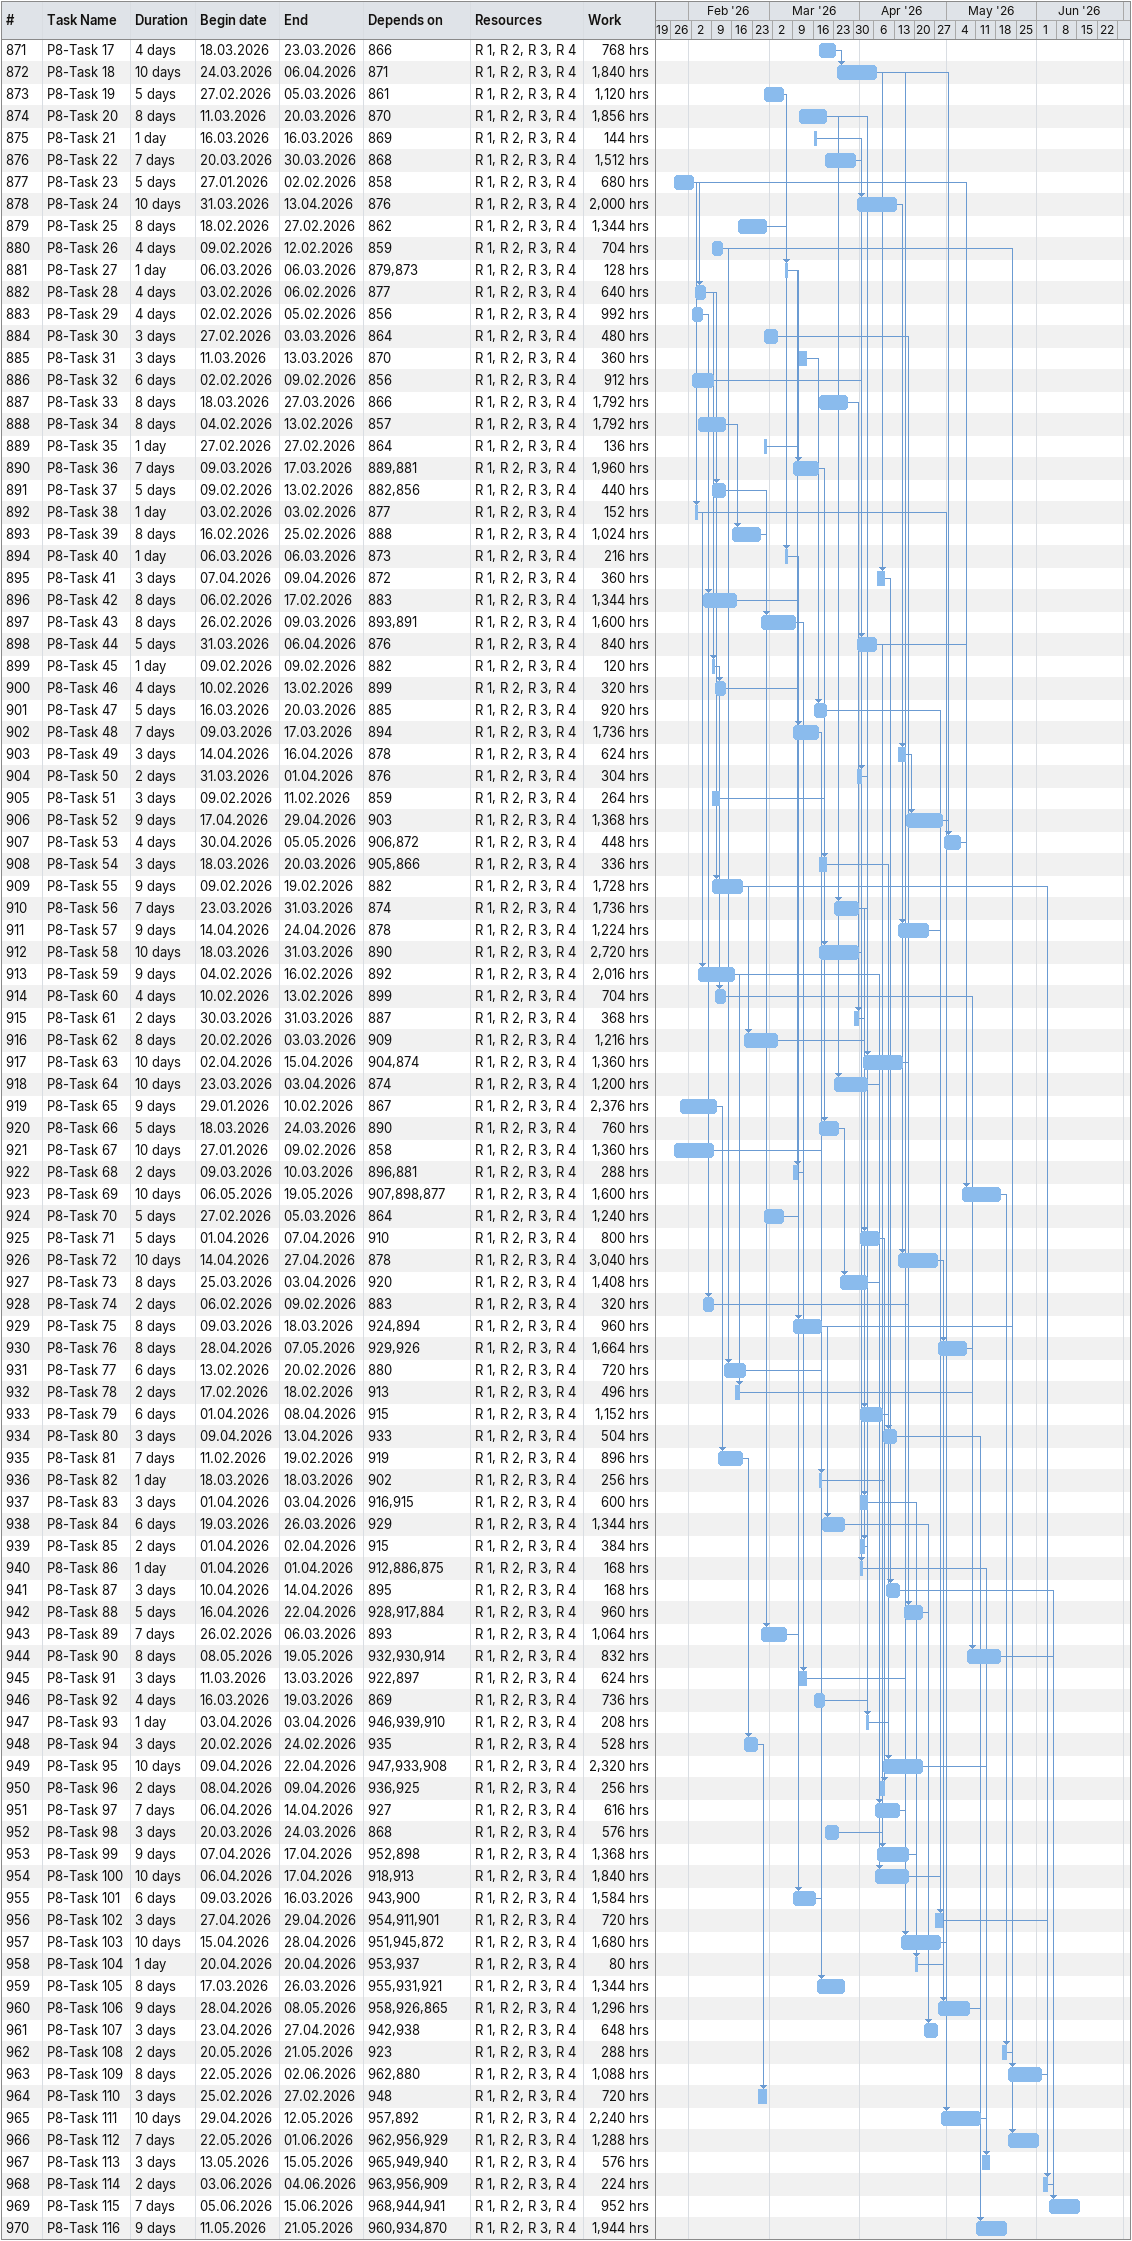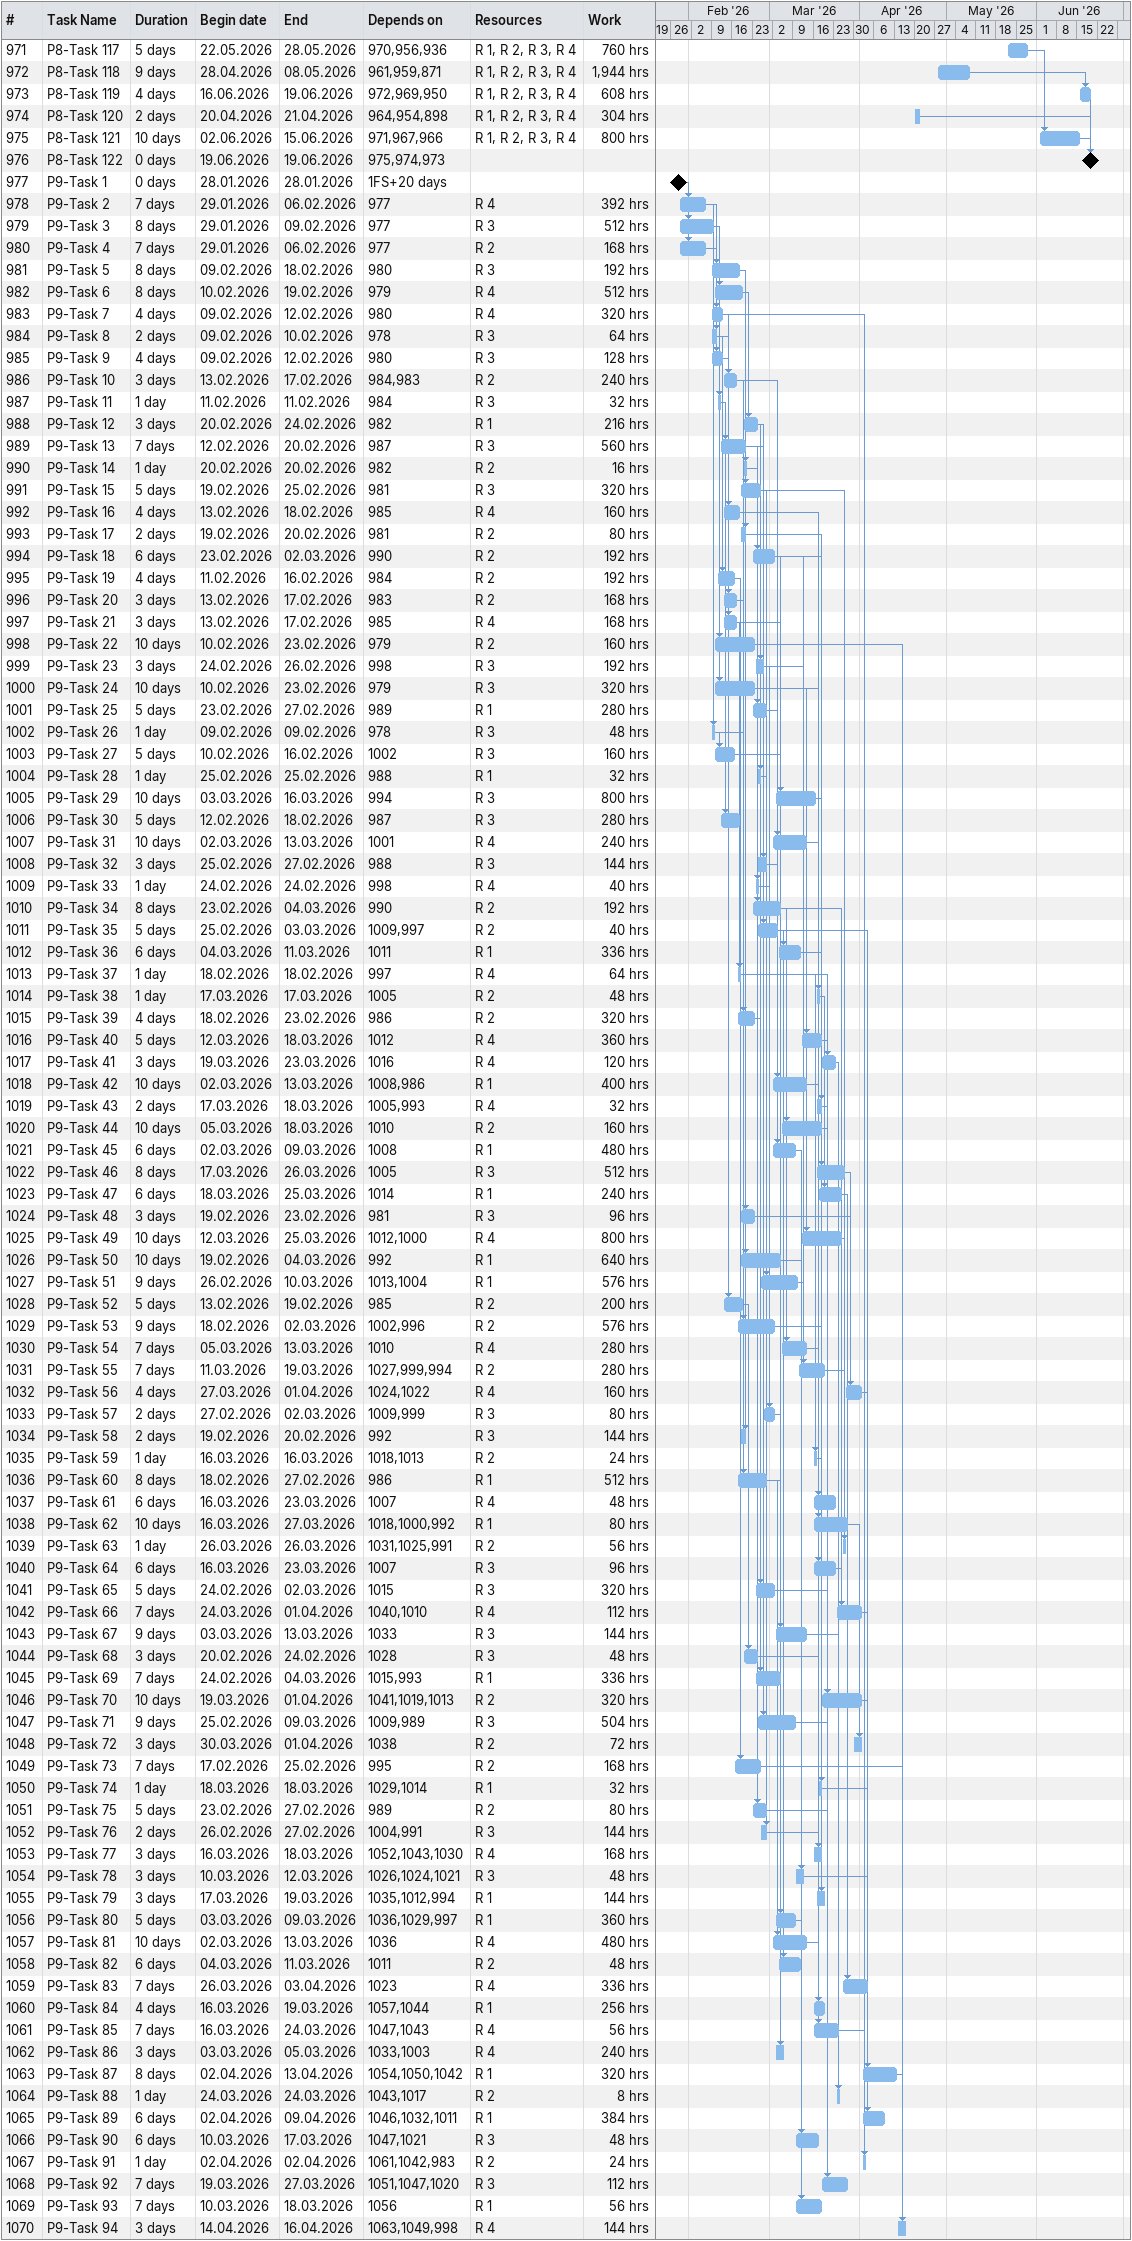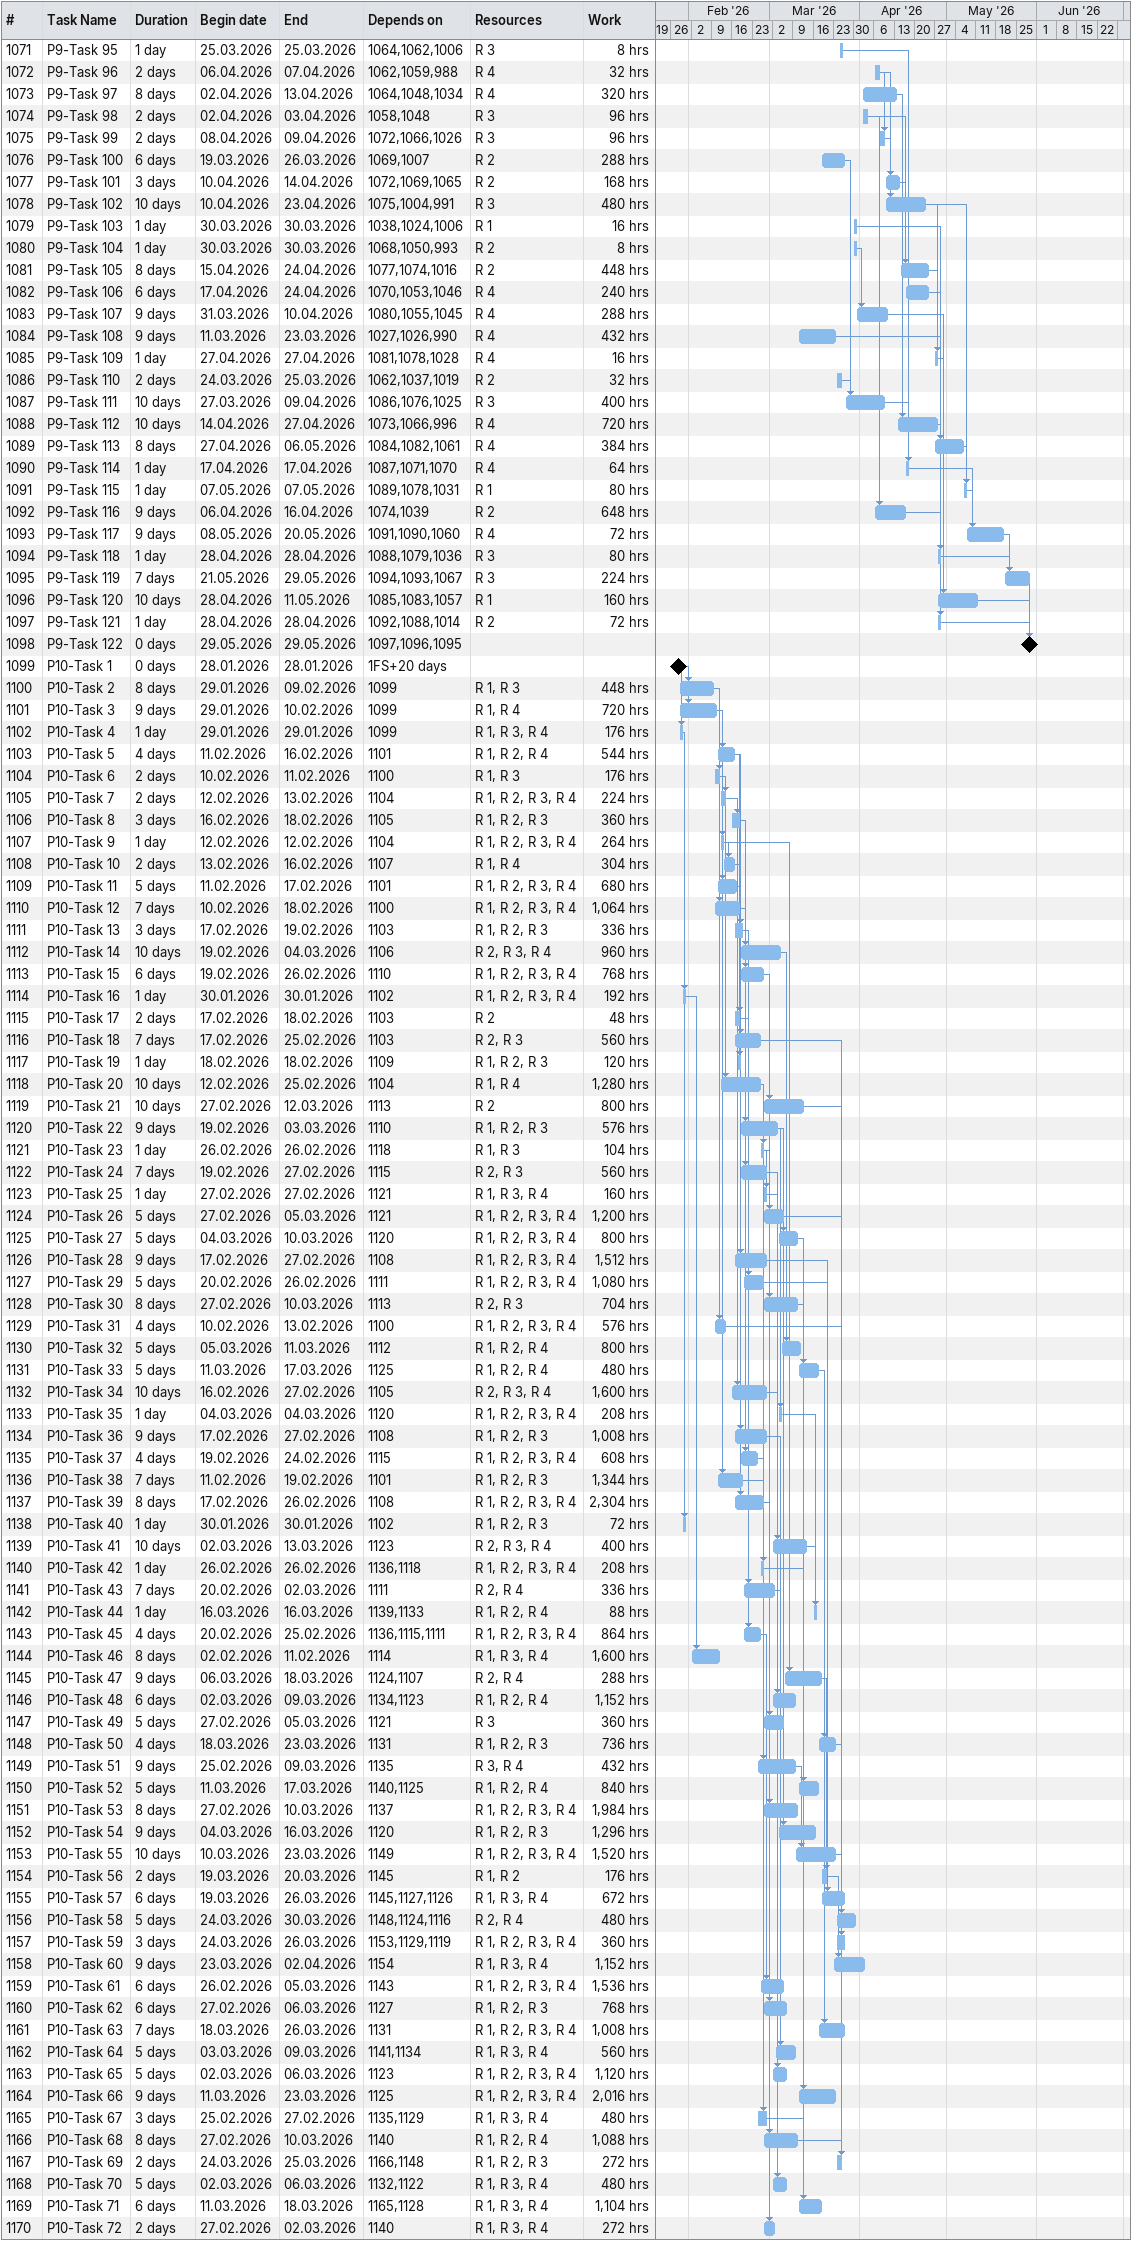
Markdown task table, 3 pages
| ID | Task | Duration | Start | Finish | Predecessors | Resources | Work (h) |
|---|---|---|---|---|---|---|---|
| 871 | P8-Task 17 | 4d | 2026-03-18 | 2026-03-23 | 866 | R 1, R 2, R 3, R 4 | 768 |
| 872 | P8-Task 18 | 10d | 2026-03-24 | 2026-04-06 | 871 | R 1, R 2, R 3, R 4 | 1840 |
| 873 | P8-Task 19 | 5d | 2026-02-27 | 2026-03-05 | 861 | R 1, R 2, R 3, R 4 | 1120 |
| 874 | P8-Task 20 | 8d | 2026-03-11 | 2026-03-20 | 870 | R 1, R 2, R 3, R 4 | 1856 |
| 875 | P8-Task 21 | 1d | 2026-03-16 | 2026-03-16 | 869 | R 1, R 2, R 3, R 4 | 144 |
| 876 | P8-Task 22 | 7d | 2026-03-20 | 2026-03-30 | 868 | R 1, R 2, R 3, R 4 | 1512 |
| 877 | P8-Task 23 | 5d | 2026-01-27 | 2026-02-02 | 858 | R 1, R 2, R 3, R 4 | 680 |
| 878 | P8-Task 24 | 10d | 2026-03-31 | 2026-04-13 | 876 | R 1, R 2, R 3, R 4 | 2000 |
| 879 | P8-Task 25 | 8d | 2026-02-18 | 2026-02-27 | 862 | R 1, R 2, R 3, R 4 | 1344 |
| 880 | P8-Task 26 | 4d | 2026-02-09 | 2026-02-12 | 859 | R 1, R 2, R 3, R 4 | 704 |
| 881 | P8-Task 27 | 1d | 2026-03-06 | 2026-03-06 | 879, 873 | R 1, R 2, R 3, R 4 | 128 |
| 882 | P8-Task 28 | 4d | 2026-02-03 | 2026-02-06 | 877 | R 1, R 2, R 3, R 4 | 640 |
| 883 | P8-Task 29 | 4d | 2026-02-02 | 2026-02-05 | 856 | R 1, R 2, R 3, R 4 | 992 |
| 884 | P8-Task 30 | 3d | 2026-02-27 | 2026-03-03 | 864 | R 1, R 2, R 3, R 4 | 480 |
| 885 | P8-Task 31 | 3d | 2026-03-11 | 2026-03-13 | 870 | R 1, R 2, R 3, R 4 | 360 |
| 886 | P8-Task 32 | 6d | 2026-02-02 | 2026-02-09 | 856 | R 1, R 2, R 3, R 4 | 912 |
| 887 | P8-Task 33 | 8d | 2026-03-18 | 2026-03-27 | 866 | R 1, R 2, R 3, R 4 | 1792 |
| 888 | P8-Task 34 | 8d | 2026-02-04 | 2026-02-13 | 857 | R 1, R 2, R 3, R 4 | 1792 |
| 889 | P8-Task 35 | 1d | 2026-02-27 | 2026-02-27 | 864 | R 1, R 2, R 3, R 4 | 136 |
| 890 | P8-Task 36 | 7d | 2026-03-09 | 2026-03-17 | 889, 881 | R 1, R 2, R 3, R 4 | 1960 |
| 891 | P8-Task 37 | 5d | 2026-02-09 | 2026-02-13 | 882, 856 | R 1, R 2, R 3, R 4 | 440 |
| 892 | P8-Task 38 | 1d | 2026-02-03 | 2026-02-03 | 877 | R 1, R 2, R 3, R 4 | 152 |
| 893 | P8-Task 39 | 8d | 2026-02-16 | 2026-02-25 | 888 | R 1, R 2, R 3, R 4 | 1024 |
| 894 | P8-Task 40 | 1d | 2026-03-06 | 2026-03-06 | 873 | R 1, R 2, R 3, R 4 | 216 |
| 895 | P8-Task 41 | 3d | 2026-04-07 | 2026-04-09 | 872 | R 1, R 2, R 3, R 4 | 360 |
| 896 | P8-Task 42 | 8d | 2026-02-06 | 2026-02-17 | 883 | R 1, R 2, R 3, R 4 | 1344 |
| 897 | P8-Task 43 | 8d | 2026-02-26 | 2026-03-09 | 893, 891 | R 1, R 2, R 3, R 4 | 1600 |
| 898 | P8-Task 44 | 5d | 2026-03-31 | 2026-04-06 | 876 | R 1, R 2, R 3, R 4 | 840 |
| 899 | P8-Task 45 | 1d | 2026-02-09 | 2026-02-09 | 882 | R 1, R 2, R 3, R 4 | 120 |
| 900 | P8-Task 46 | 4d | 2026-02-10 | 2026-02-13 | 899 | R 1, R 2, R 3, R 4 | 320 |
| 901 | P8-Task 47 | 5d | 2026-03-16 | 2026-03-20 | 885 | R 1, R 2, R 3, R 4 | 920 |
| 902 | P8-Task 48 | 7d | 2026-03-09 | 2026-03-17 | 894 | R 1, R 2, R 3, R 4 | 1736 |
| 903 | P8-Task 49 | 3d | 2026-04-14 | 2026-04-16 | 878 | R 1, R 2, R 3, R 4 | 624 |
| 904 | P8-Task 50 | 2d | 2026-03-31 | 2026-04-01 | 876 | R 1, R 2, R 3, R 4 | 304 |
| 905 | P8-Task 51 | 3d | 2026-02-09 | 2026-02-11 | 859 | R 1, R 2, R 3, R 4 | 264 |
| 906 | P8-Task 52 | 9d | 2026-04-17 | 2026-04-29 | 903 | R 1, R 2, R 3, R 4 | 1368 |
| 907 | P8-Task 53 | 4d | 2026-04-30 | 2026-05-05 | 906, 872 | R 1, R 2, R 3, R 4 | 448 |
| 908 | P8-Task 54 | 3d | 2026-03-18 | 2026-03-20 | 905, 866 | R 1, R 2, R 3, R 4 | 336 |
| 909 | P8-Task 55 | 9d | 2026-02-09 | 2026-02-19 | 882 | R 1, R 2, R 3, R 4 | 1728 |
| 910 | P8-Task 56 | 7d | 2026-03-23 | 2026-03-31 | 874 | R 1, R 2, R 3, R 4 | 1736 |
| 911 | P8-Task 57 | 9d | 2026-04-14 | 2026-04-24 | 878 | R 1, R 2, R 3, R 4 | 1224 |
| 912 | P8-Task 58 | 10d | 2026-03-18 | 2026-03-31 | 890 | R 1, R 2, R 3, R 4 | 2720 |
| 913 | P8-Task 59 | 9d | 2026-02-04 | 2026-02-16 | 892 | R 1, R 2, R 3, R 4 | 2016 |
| 914 | P8-Task 60 | 4d | 2026-02-10 | 2026-02-13 | 899 | R 1, R 2, R 3, R 4 | 704 |
| 915 | P8-Task 61 | 2d | 2026-03-30 | 2026-03-31 | 887 | R 1, R 2, R 3, R 4 | 368 |
| 916 | P8-Task 62 | 8d | 2026-02-20 | 2026-03-03 | 909 | R 1, R 2, R 3, R 4 | 1216 |
| 917 | P8-Task 63 | 10d | 2026-04-02 | 2026-04-15 | 904, 874 | R 1, R 2, R 3, R 4 | 1360 |
| 918 | P8-Task 64 | 10d | 2026-03-23 | 2026-04-03 | 874 | R 1, R 2, R 3, R 4 | 1200 |
| 919 | P8-Task 65 | 9d | 2026-01-29 | 2026-02-10 | 867 | R 1, R 2, R 3, R 4 | 2376 |
| 920 | P8-Task 66 | 5d | 2026-03-18 | 2026-03-24 | 890 | R 1, R 2, R 3, R 4 | 760 |
| 921 | P8-Task 67 | 10d | 2026-01-27 | 2026-02-09 | 858 | R 1, R 2, R 3, R 4 | 1360 |
| 922 | P8-Task 68 | 2d | 2026-03-09 | 2026-03-10 | 896, 881 | R 1, R 2, R 3, R 4 | 288 |
| 923 | P8-Task 69 | 10d | 2026-05-06 | 2026-05-19 | 907, 898, 877 | R 1, R 2, R 3, R 4 | 1600 |
| 924 | P8-Task 70 | 5d | 2026-02-27 | 2026-03-05 | 864 | R 1, R 2, R 3, R 4 | 1240 |
| 925 | P8-Task 71 | 5d | 2026-04-01 | 2026-04-07 | 910 | R 1, R 2, R 3, R 4 | 800 |
| 926 | P8-Task 72 | 10d | 2026-04-14 | 2026-04-27 | 878 | R 1, R 2, R 3, R 4 | 3040 |
| 927 | P8-Task 73 | 8d | 2026-03-25 | 2026-04-03 | 920 | R 1, R 2, R 3, R 4 | 1408 |
| 928 | P8-Task 74 | 2d | 2026-02-06 | 2026-02-09 | 883 | R 1, R 2, R 3, R 4 | 320 |
| 929 | P8-Task 75 | 8d | 2026-03-09 | 2026-03-18 | 924, 894 | R 1, R 2, R 3, R 4 | 960 |
| 930 | P8-Task 76 | 8d | 2026-04-28 | 2026-05-07 | 929, 926 | R 1, R 2, R 3, R 4 | 1664 |
| 931 | P8-Task 77 | 6d | 2026-02-13 | 2026-02-20 | 880 | R 1, R 2, R 3, R 4 | 720 |
| 932 | P8-Task 78 | 2d | 2026-02-17 | 2026-02-18 | 913 | R 1, R 2, R 3, R 4 | 496 |
| 933 | P8-Task 79 | 6d | 2026-04-01 | 2026-04-08 | 915 | R 1, R 2, R 3, R 4 | 1152 |
| 934 | P8-Task 80 | 3d | 2026-04-09 | 2026-04-13 | 933 | R 1, R 2, R 3, R 4 | 504 |
| 935 | P8-Task 81 | 7d | 2026-02-11 | 2026-02-19 | 919 | R 1, R 2, R 3, R 4 | 896 |
| 936 | P8-Task 82 | 1d | 2026-03-18 | 2026-03-18 | 902 | R 1, R 2, R 3, R 4 | 256 |
| 937 | P8-Task 83 | 3d | 2026-04-01 | 2026-04-03 | 916, 915 | R 1, R 2, R 3, R 4 | 600 |
| 938 | P8-Task 84 | 6d | 2026-03-19 | 2026-03-26 | 929 | R 1, R 2, R 3, R 4 | 1344 |
| 939 | P8-Task 85 | 2d | 2026-04-01 | 2026-04-02 | 915 | R 1, R 2, R 3, R 4 | 384 |
| 940 | P8-Task 86 | 1d | 2026-04-01 | 2026-04-01 | 912, 886, 875 | R 1, R 2, R 3, R 4 | 168 |
| 941 | P8-Task 87 | 3d | 2026-04-10 | 2026-04-14 | 895 | R 1, R 2, R 3, R 4 | 168 |
| 942 | P8-Task 88 | 5d | 2026-04-16 | 2026-04-22 | 928, 917, 884 | R 1, R 2, R 3, R 4 | 960 |
| 943 | P8-Task 89 | 7d | 2026-02-26 | 2026-03-06 | 893 | R 1, R 2, R 3, R 4 | 1064 |
| 944 | P8-Task 90 | 8d | 2026-05-08 | 2026-05-19 | 932, 930, 914 | R 1, R 2, R 3, R 4 | 832 |
| 945 | P8-Task 91 | 3d | 2026-03-11 | 2026-03-13 | 922, 897 | R 1, R 2, R 3, R 4 | 624 |
| 946 | P8-Task 92 | 4d | 2026-03-16 | 2026-03-19 | 869 | R 1, R 2, R 3, R 4 | 736 |
| 947 | P8-Task 93 | 1d | 2026-04-03 | 2026-04-03 | 946, 939, 910 | R 1, R 2, R 3, R 4 | 208 |
| 948 | P8-Task 94 | 3d | 2026-02-20 | 2026-02-24 | 935 | R 1, R 2, R 3, R 4 | 528 |
| 949 | P8-Task 95 | 10d | 2026-04-09 | 2026-04-22 | 947, 933, 908 | R 1, R 2, R 3, R 4 | 2320 |
| 950 | P8-Task 96 | 2d | 2026-04-08 | 2026-04-09 | 936, 925 | R 1, R 2, R 3, R 4 | 256 |
| 951 | P8-Task 97 | 7d | 2026-04-06 | 2026-04-14 | 927 | R 1, R 2, R 3, R 4 | 616 |
| 952 | P8-Task 98 | 3d | 2026-03-20 | 2026-03-24 | 868 | R 1, R 2, R 3, R 4 | 576 |
| 953 | P8-Task 99 | 9d | 2026-04-07 | 2026-04-17 | 952, 898 | R 1, R 2, R 3, R 4 | 1368 |
| 954 | P8-Task 100 | 10d | 2026-04-06 | 2026-04-17 | 918, 913 | R 1, R 2, R 3, R 4 | 1840 |
| 955 | P8-Task 101 | 6d | 2026-03-09 | 2026-03-16 | 943, 900 | R 1, R 2, R 3, R 4 | 1584 |
| 956 | P8-Task 102 | 3d | 2026-04-27 | 2026-04-29 | 954, 911, 901 | R 1, R 2, R 3, R 4 | 720 |
| 957 | P8-Task 103 | 10d | 2026-04-15 | 2026-04-28 | 951, 945, 872 | R 1, R 2, R 3, R 4 | 1680 |
| 958 | P8-Task 104 | 1d | 2026-04-20 | 2026-04-20 | 953, 937 | R 1, R 2, R 3, R 4 | 80 |
| 959 | P8-Task 105 | 8d | 2026-03-17 | 2026-03-26 | 955, 931, 921 | R 1, R 2, R 3, R 4 | 1344 |
| 960 | P8-Task 106 | 9d | 2026-04-28 | 2026-05-08 | 958, 926, 865 | R 1, R 2, R 3, R 4 | 1296 |
| 961 | P8-Task 107 | 3d | 2026-04-23 | 2026-04-27 | 942, 938 | R 1, R 2, R 3, R 4 | 648 |
| 962 | P8-Task 108 | 2d | 2026-05-20 | 2026-05-21 | 923 | R 1, R 2, R 3, R 4 | 288 |
| 963 | P8-Task 109 | 8d | 2026-05-22 | 2026-06-02 | 962, 880 | R 1, R 2, R 3, R 4 | 1088 |
| 964 | P8-Task 110 | 3d | 2026-02-25 | 2026-02-27 | 948 | R 1, R 2, R 3, R 4 | 720 |
| 965 | P8-Task 111 | 10d | 2026-04-29 | 2026-05-12 | 957, 892 | R 1, R 2, R 3, R 4 | 2240 |
| 966 | P8-Task 112 | 7d | 2026-05-22 | 2026-06-01 | 962, 956, 929 | R 1, R 2, R 3, R 4 | 1288 |
| 967 | P8-Task 113 | 3d | 2026-05-13 | 2026-05-15 | 965, 949, 940 | R 1, R 2, R 3, R 4 | 576 |
| 968 | P8-Task 114 | 2d | 2026-06-03 | 2026-06-04 | 963, 956, 909 | R 1, R 2, R 3, R 4 | 224 |
| 969 | P8-Task 115 | 7d | 2026-06-05 | 2026-06-15 | 968, 944, 941 | R 1, R 2, R 3, R 4 | 952 |
| 970 | P8-Task 116 | 9d | 2026-05-11 | 2026-05-21 | 960, 934, 870 | R 1, R 2, R 3, R 4 | 1944 |
| 971 | P8-Task 117 | 5d | 2026-05-22 | 2026-05-28 | 970, 956, 936 | R 1, R 2, R 3, R 4 | 760 |
| 972 | P8-Task 118 | 9d | 2026-04-28 | 2026-05-08 | 961, 959, 871 | R 1, R 2, R 3, R 4 | 1944 |
| 973 | P8-Task 119 | 4d | 2026-06-16 | 2026-06-19 | 972, 969, 950 | R 1, R 2, R 3, R 4 | 608 |
| 974 | P8-Task 120 | 2d | 2026-04-20 | 2026-04-21 | 964, 954, 898 | R 1, R 2, R 3, R 4 | 304 |
| 975 | P8-Task 121 | 10d | 2026-06-02 | 2026-06-15 | 971, 967, 966 | R 1, R 2, R 3, R 4 | 800 |
| 976 | P8-Task 122 | 0d | 2026-06-19 | 2026-06-19 | 975, 974, 973 |  |  |
| 977 | P9-Task 1 | 0d | 2026-01-28 | 2026-01-28 | 1FS+20d |  |  |
| 978 | P9-Task 2 | 7d | 2026-01-29 | 2026-02-06 | 977 | R 4 | 392 |
| 979 | P9-Task 3 | 8d | 2026-01-29 | 2026-02-09 | 977 | R 3 | 512 |
| 980 | P9-Task 4 | 7d | 2026-01-29 | 2026-02-06 | 977 | R 2 | 168 |
| 981 | P9-Task 5 | 8d | 2026-02-09 | 2026-02-18 | 980 | R 3 | 192 |
| 982 | P9-Task 6 | 8d | 2026-02-10 | 2026-02-19 | 979 | R 4 | 512 |
| 983 | P9-Task 7 | 4d | 2026-02-09 | 2026-02-12 | 980 | R 4 | 320 |
| 984 | P9-Task 8 | 2d | 2026-02-09 | 2026-02-10 | 978 | R 3 | 64 |
| 985 | P9-Task 9 | 4d | 2026-02-09 | 2026-02-12 | 980 | R 3 | 128 |
| 986 | P9-Task 10 | 3d | 2026-02-13 | 2026-02-17 | 984, 983 | R 2 | 240 |
| 987 | P9-Task 11 | 1d | 2026-02-11 | 2026-02-11 | 984 | R 3 | 32 |
| 988 | P9-Task 12 | 3d | 2026-02-20 | 2026-02-24 | 982 | R 1 | 216 |
| 989 | P9-Task 13 | 7d | 2026-02-12 | 2026-02-20 | 987 | R 3 | 560 |
| 990 | P9-Task 14 | 1d | 2026-02-20 | 2026-02-20 | 982 | R 2 | 16 |
| 991 | P9-Task 15 | 5d | 2026-02-19 | 2026-02-25 | 981 | R 3 | 320 |
| 992 | P9-Task 16 | 4d | 2026-02-13 | 2026-02-18 | 985 | R 4 | 160 |
| 993 | P9-Task 17 | 2d | 2026-02-19 | 2026-02-20 | 981 | R 2 | 80 |
| 994 | P9-Task 18 | 6d | 2026-02-23 | 2026-03-02 | 990 | R 2 | 192 |
| 995 | P9-Task 19 | 4d | 2026-02-11 | 2026-02-16 | 984 | R 2 | 192 |
| 996 | P9-Task 20 | 3d | 2026-02-13 | 2026-02-17 | 983 | R 2 | 168 |
| 997 | P9-Task 21 | 3d | 2026-02-13 | 2026-02-17 | 985 | R 4 | 168 |
| 998 | P9-Task 22 | 10d | 2026-02-10 | 2026-02-23 | 979 | R 2 | 160 |
| 999 | P9-Task 23 | 3d | 2026-02-24 | 2026-02-26 | 998 | R 3 | 192 |
| 1000 | P9-Task 24 | 10d | 2026-02-10 | 2026-02-23 | 979 | R 3 | 320 |
| 1001 | P9-Task 25 | 5d | 2026-02-23 | 2026-02-27 | 989 | R 1 | 280 |
| 1002 | P9-Task 26 | 1d | 2026-02-09 | 2026-02-09 | 978 | R 3 | 48 |
| 1003 | P9-Task 27 | 5d | 2026-02-10 | 2026-02-16 | 1002 | R 3 | 160 |
| 1004 | P9-Task 28 | 1d | 2026-02-25 | 2026-02-25 | 988 | R 1 | 32 |
| 1005 | P9-Task 29 | 10d | 2026-03-03 | 2026-03-16 | 994 | R 3 | 800 |
| 1006 | P9-Task 30 | 5d | 2026-02-12 | 2026-02-18 | 987 | R 3 | 280 |
| 1007 | P9-Task 31 | 10d | 2026-03-02 | 2026-03-13 | 1001 | R 4 | 240 |
| 1008 | P9-Task 32 | 3d | 2026-02-25 | 2026-02-27 | 988 | R 3 | 144 |
| 1009 | P9-Task 33 | 1d | 2026-02-24 | 2026-02-24 | 998 | R 4 | 40 |
| 1010 | P9-Task 34 | 8d | 2026-02-23 | 2026-03-04 | 990 | R 2 | 192 |
| 1011 | P9-Task 35 | 5d | 2026-02-25 | 2026-03-03 | 1009, 997 | R 2 | 40 |
| 1012 | P9-Task 36 | 6d | 2026-03-04 | 2026-03-11 | 1011 | R 1 | 336 |
| 1013 | P9-Task 37 | 1d | 2026-02-18 | 2026-02-18 | 997 | R 4 | 64 |
| 1014 | P9-Task 38 | 1d | 2026-03-17 | 2026-03-17 | 1005 | R 2 | 48 |
| 1015 | P9-Task 39 | 4d | 2026-02-18 | 2026-02-23 | 986 | R 2 | 320 |
| 1016 | P9-Task 40 | 5d | 2026-03-12 | 2026-03-18 | 1012 | R 4 | 360 |
| 1017 | P9-Task 41 | 3d | 2026-03-19 | 2026-03-23 | 1016 | R 4 | 120 |
| 1018 | P9-Task 42 | 10d | 2026-03-02 | 2026-03-13 | 1008, 986 | R 1 | 400 |
| 1019 | P9-Task 43 | 2d | 2026-03-17 | 2026-03-18 | 1005, 993 | R 4 | 32 |
| 1020 | P9-Task 44 | 10d | 2026-03-05 | 2026-03-18 | 1010 | R 2 | 160 |
| 1021 | P9-Task 45 | 6d | 2026-03-02 | 2026-03-09 | 1008 | R 1 | 480 |
| 1022 | P9-Task 46 | 8d | 2026-03-17 | 2026-03-26 | 1005 | R 3 | 512 |
| 1023 | P9-Task 47 | 6d | 2026-03-18 | 2026-03-25 | 1014 | R 1 | 240 |
| 1024 | P9-Task 48 | 3d | 2026-02-19 | 2026-02-23 | 981 | R 3 | 96 |
| 1025 | P9-Task 49 | 10d | 2026-03-12 | 2026-03-25 | 1012, 1000 | R 4 | 800 |
| 1026 | P9-Task 50 | 10d | 2026-02-19 | 2026-03-04 | 992 | R 1 | 640 |
| 1027 | P9-Task 51 | 9d | 2026-02-26 | 2026-03-10 | 1013, 1004 | R 1 | 576 |
| 1028 | P9-Task 52 | 5d | 2026-02-13 | 2026-02-19 | 985 | R 2 | 200 |
| 1029 | P9-Task 53 | 9d | 2026-02-18 | 2026-03-02 | 1002, 996 | R 2 | 576 |
| 1030 | P9-Task 54 | 7d | 2026-03-05 | 2026-03-13 | 1010 | R 4 | 280 |
| 1031 | P9-Task 55 | 7d | 2026-03-11 | 2026-03-19 | 1027, 999, 994 | R 2 | 280 |
| 1032 | P9-Task 56 | 4d | 2026-03-27 | 2026-04-01 | 1024, 1022 | R 4 | 160 |
| 1033 | P9-Task 57 | 2d | 2026-02-27 | 2026-03-02 | 1009, 999 | R 3 | 80 |
| 1034 | P9-Task 58 | 2d | 2026-02-19 | 2026-02-20 | 992 | R 3 | 144 |
| 1035 | P9-Task 59 | 1d | 2026-03-16 | 2026-03-16 | 1018, 1013 | R 2 | 24 |
| 1036 | P9-Task 60 | 8d | 2026-02-18 | 2026-02-27 | 986 | R 1 | 512 |
| 1037 | P9-Task 61 | 6d | 2026-03-16 | 2026-03-23 | 1007 | R 4 | 48 |
| 1038 | P9-Task 62 | 10d | 2026-03-16 | 2026-03-27 | 1018, 1000, 992 | R 1 | 80 |
| 1039 | P9-Task 63 | 1d | 2026-03-26 | 2026-03-26 | 1031, 1025, 991 | R 2 | 56 |
| 1040 | P9-Task 64 | 6d | 2026-03-16 | 2026-03-23 | 1007 | R 3 | 96 |
| 1041 | P9-Task 65 | 5d | 2026-02-24 | 2026-03-02 | 1015 | R 3 | 320 |
| 1042 | P9-Task 66 | 7d | 2026-03-24 | 2026-04-01 | 1040, 1010 | R 4 | 112 |
| 1043 | P9-Task 67 | 9d | 2026-03-03 | 2026-03-13 | 1033 | R 3 | 144 |
| 1044 | P9-Task 68 | 3d | 2026-02-20 | 2026-02-24 | 1028 | R 3 | 48 |
| 1045 | P9-Task 69 | 7d | 2026-02-24 | 2026-03-04 | 1015, 993 | R 1 | 336 |
| 1046 | P9-Task 70 | 10d | 2026-03-19 | 2026-04-01 | 1041, 1019, 1013 | R 2 | 320 |
| 1047 | P9-Task 71 | 9d | 2026-02-25 | 2026-03-09 | 1009, 989 | R 3 | 504 |
| 1048 | P9-Task 72 | 3d | 2026-03-30 | 2026-04-01 | 1038 | R 2 | 72 |
| 1049 | P9-Task 73 | 7d | 2026-02-17 | 2026-02-25 | 995 | R 2 | 168 |
| 1050 | P9-Task 74 | 1d | 2026-03-18 | 2026-03-18 | 1029, 1014 | R 1 | 32 |
| 1051 | P9-Task 75 | 5d | 2026-02-23 | 2026-02-27 | 989 | R 2 | 80 |
| 1052 | P9-Task 76 | 2d | 2026-02-26 | 2026-02-27 | 1004, 991 | R 3 | 144 |
| 1053 | P9-Task 77 | 3d | 2026-03-16 | 2026-03-18 | 1052, 1043, 1030 | R 4 | 168 |
| 1054 | P9-Task 78 | 3d | 2026-03-10 | 2026-03-12 | 1026, 1024, 1021 | R 3 | 48 |
| 1055 | P9-Task 79 | 3d | 2026-03-17 | 2026-03-19 | 1035, 1012, 994 | R 1 | 144 |
| 1056 | P9-Task 80 | 5d | 2026-03-03 | 2026-03-09 | 1036, 1029, 997 | R 1 | 360 |
| 1057 | P9-Task 81 | 10d | 2026-03-02 | 2026-03-13 | 1036 | R 4 | 480 |
| 1058 | P9-Task 82 | 6d | 2026-03-04 | 2026-03-11 | 1011 | R 2 | 48 |
| 1059 | P9-Task 83 | 7d | 2026-03-26 | 2026-04-03 | 1023 | R 4 | 336 |
| 1060 | P9-Task 84 | 4d | 2026-03-16 | 2026-03-19 | 1057, 1044 | R 1 | 256 |
| 1061 | P9-Task 85 | 7d | 2026-03-16 | 2026-03-24 | 1047, 1043 | R 4 | 56 |
| 1062 | P9-Task 86 | 3d | 2026-03-03 | 2026-03-05 | 1033, 1003 | R 4 | 240 |
| 1063 | P9-Task 87 | 8d | 2026-04-02 | 2026-04-13 | 1054, 1050, 1042 | R 1 | 320 |
| 1064 | P9-Task 88 | 1d | 2026-03-24 | 2026-03-24 | 1043, 1017 | R 2 | 8 |
| 1065 | P9-Task 89 | 6d | 2026-04-02 | 2026-04-09 | 1046, 1032, 1011 | R 1 | 384 |
| 1066 | P9-Task 90 | 6d | 2026-03-10 | 2026-03-17 | 1047, 1021 | R 3 | 48 |
| 1067 | P9-Task 91 | 1d | 2026-04-02 | 2026-04-02 | 1061, 1042, 983 | R 2 | 24 |
| 1068 | P9-Task 92 | 7d | 2026-03-19 | 2026-03-27 | 1051, 1047, 1020 | R 3 | 112 |
| 1069 | P9-Task 93 | 7d | 2026-03-10 | 2026-03-18 | 1056 | R 1 | 56 |
| 1070 | P9-Task 94 | 3d | 2026-04-14 | 2026-04-16 | 1063, 1049, 998 | R 4 | 144 |
| 1071 | P9-Task 95 | 1d | 2026-03-25 | 2026-03-25 | 1064, 1062, 1006 | R 3 | 8 |
| 1072 | P9-Task 96 | 2d | 2026-04-06 | 2026-04-07 | 1062, 1059, 988 | R 4 | 32 |
| 1073 | P9-Task 97 | 8d | 2026-04-02 | 2026-04-13 | 1064, 1048, 1034 | R 4 | 320 |
| 1074 | P9-Task 98 | 2d | 2026-04-02 | 2026-04-03 | 1058, 1048 | R 3 | 96 |
| 1075 | P9-Task 99 | 2d | 2026-04-08 | 2026-04-09 | 1072, 1066, 1026 | R 3 | 96 |
| 1076 | P9-Task 100 | 6d | 2026-03-19 | 2026-03-26 | 1069, 1007 | R 2 | 288 |
| 1077 | P9-Task 101 | 3d | 2026-04-10 | 2026-04-14 | 1072, 1069, 1065 | R 2 | 168 |
| 1078 | P9-Task 102 | 10d | 2026-04-10 | 2026-04-23 | 1075, 1004, 991 | R 3 | 480 |
| 1079 | P9-Task 103 | 1d | 2026-03-30 | 2026-03-30 | 1038, 1024, 1006 | R 1 | 16 |
| 1080 | P9-Task 104 | 1d | 2026-03-30 | 2026-03-30 | 1068, 1050, 993 | R 2 | 8 |
| 1081 | P9-Task 105 | 8d | 2026-04-15 | 2026-04-24 | 1077, 1074, 1016 | R 2 | 448 |
| 1082 | P9-Task 106 | 6d | 2026-04-17 | 2026-04-24 | 1070, 1053, 1046 | R 4 | 240 |
| 1083 | P9-Task 107 | 9d | 2026-03-31 | 2026-04-10 | 1080, 1055, 1045 | R 4 | 288 |
| 1084 | P9-Task 108 | 9d | 2026-03-11 | 2026-03-23 | 1027, 1026, 990 | R 4 | 432 |
| 1085 | P9-Task 109 | 1d | 2026-04-27 | 2026-04-27 | 1081, 1078, 1028 | R 4 | 16 |
| 1086 | P9-Task 110 | 2d | 2026-03-24 | 2026-03-25 | 1062, 1037, 1019 | R 2 | 32 |
| 1087 | P9-Task 111 | 10d | 2026-03-27 | 2026-04-09 | 1086, 1076, 1025 | R 3 | 400 |
| 1088 | P9-Task 112 | 10d | 2026-04-14 | 2026-04-27 | 1073, 1066, 996 | R 4 | 720 |
| 1089 | P9-Task 113 | 8d | 2026-04-27 | 2026-05-06 | 1084, 1082, 1061 | R 4 | 384 |
| 1090 | P9-Task 114 | 1d | 2026-04-17 | 2026-04-17 | 1087, 1071, 1070 | R 4 | 64 |
| 1091 | P9-Task 115 | 1d | 2026-05-07 | 2026-05-07 | 1089, 1078, 1031 | R 1 | 80 |
| 1092 | P9-Task 116 | 9d | 2026-04-06 | 2026-04-16 | 1074, 1039 | R 2 | 648 |
| 1093 | P9-Task 117 | 9d | 2026-05-08 | 2026-05-20 | 1091, 1090, 1060 | R 4 | 72 |
| 1094 | P9-Task 118 | 1d | 2026-04-28 | 2026-04-28 | 1088, 1079, 1036 | R 3 | 80 |
| 1095 | P9-Task 119 | 7d | 2026-05-21 | 2026-05-29 | 1094, 1093, 1067 | R 3 | 224 |
| 1096 | P9-Task 120 | 10d | 2026-04-28 | 2026-05-11 | 1085, 1083, 1057 | R 1 | 160 |
| 1097 | P9-Task 121 | 1d | 2026-04-28 | 2026-04-28 | 1092, 1088, 1014 | R 2 | 72 |
| 1098 | P9-Task 122 | 0d | 2026-05-29 | 2026-05-29 | 1097, 1096, 1095 |  |  |
| 1099 | P10-Task 1 | 0d | 2026-01-28 | 2026-01-28 | 1FS+20d |  |  |
| 1100 | P10-Task 2 | 8d | 2026-01-29 | 2026-02-09 | 1099 | R 1, R 3 | 448 |
| 1101 | P10-Task 3 | 9d | 2026-01-29 | 2026-02-10 | 1099 | R 1, R 4 | 720 |
| 1102 | P10-Task 4 | 1d | 2026-01-29 | 2026-01-29 | 1099 | R 1, R 3, R 4 | 176 |
| 1103 | P10-Task 5 | 4d | 2026-02-11 | 2026-02-16 | 1101 | R 1, R 2, R 4 | 544 |
| 1104 | P10-Task 6 | 2d | 2026-02-10 | 2026-02-11 | 1100 | R 1, R 3 | 176 |
| 1105 | P10-Task 7 | 2d | 2026-02-12 | 2026-02-13 | 1104 | R 1, R 2, R 3, R 4 | 224 |
| 1106 | P10-Task 8 | 3d | 2026-02-16 | 2026-02-18 | 1105 | R 1, R 2, R 3 | 360 |
| 1107 | P10-Task 9 | 1d | 2026-02-12 | 2026-02-12 | 1104 | R 1, R 2, R 3, R 4 | 264 |
| 1108 | P10-Task 10 | 2d | 2026-02-13 | 2026-02-16 | 1107 | R 1, R 4 | 304 |
| 1109 | P10-Task 11 | 5d | 2026-02-11 | 2026-02-17 | 1101 | R 1, R 2, R 3, R 4 | 680 |
| 1110 | P10-Task 12 | 7d | 2026-02-10 | 2026-02-18 | 1100 | R 1, R 2, R 3, R 4 | 1064 |
| 1111 | P10-Task 13 | 3d | 2026-02-17 | 2026-02-19 | 1103 | R 1, R 2, R 3 | 336 |
| 1112 | P10-Task 14 | 10d | 2026-02-19 | 2026-03-04 | 1106 | R 2, R 3, R 4 | 960 |
| 1113 | P10-Task 15 | 6d | 2026-02-19 | 2026-02-26 | 1110 | R 1, R 2, R 3, R 4 | 768 |
| 1114 | P10-Task 16 | 1d | 2026-01-30 | 2026-01-30 | 1102 | R 1, R 2, R 3, R 4 | 192 |
| 1115 | P10-Task 17 | 2d | 2026-02-17 | 2026-02-18 | 1103 | R 2 | 48 |
| 1116 | P10-Task 18 | 7d | 2026-02-17 | 2026-02-25 | 1103 | R 2, R 3 | 560 |
| 1117 | P10-Task 19 | 1d | 2026-02-18 | 2026-02-18 | 1109 | R 1, R 2, R 3 | 120 |
| 1118 | P10-Task 20 | 10d | 2026-02-12 | 2026-02-25 | 1104 | R 1, R 4 | 1280 |
| 1119 | P10-Task 21 | 10d | 2026-02-27 | 2026-03-12 | 1113 | R 2 | 800 |
| 1120 | P10-Task 22 | 9d | 2026-02-19 | 2026-03-03 | 1110 | R 1, R 2, R 3 | 576 |
| 1121 | P10-Task 23 | 1d | 2026-02-26 | 2026-02-26 | 1118 | R 1, R 3 | 104 |
| 1122 | P10-Task 24 | 7d | 2026-02-19 | 2026-02-27 | 1115 | R 2, R 3 | 560 |
| 1123 | P10-Task 25 | 1d | 2026-02-27 | 2026-02-27 | 1121 | R 1, R 3, R 4 | 160 |
| 1124 | P10-Task 26 | 5d | 2026-02-27 | 2026-03-05 | 1121 | R 1, R 2, R 3, R 4 | 1200 |
| 1125 | P10-Task 27 | 5d | 2026-03-04 | 2026-03-10 | 1120 | R 1, R 2, R 3, R 4 | 800 |
| 1126 | P10-Task 28 | 9d | 2026-02-17 | 2026-02-27 | 1108 | R 1, R 2, R 3, R 4 | 1512 |
| 1127 | P10-Task 29 | 5d | 2026-02-20 | 2026-02-26 | 1111 | R 1, R 2, R 3, R 4 | 1080 |
| 1128 | P10-Task 30 | 8d | 2026-02-27 | 2026-03-10 | 1113 | R 2, R 3 | 704 |
| 1129 | P10-Task 31 | 4d | 2026-02-10 | 2026-02-13 | 1100 | R 1, R 2, R 3, R 4 | 576 |
| 1130 | P10-Task 32 | 5d | 2026-03-05 | 2026-03-11 | 1112 | R 1, R 2, R 4 | 800 |
| 1131 | P10-Task 33 | 5d | 2026-03-11 | 2026-03-17 | 1125 | R 1, R 2, R 4 | 480 |
| 1132 | P10-Task 34 | 10d | 2026-02-16 | 2026-02-27 | 1105 | R 2, R 3, R 4 | 1600 |
| 1133 | P10-Task 35 | 1d | 2026-03-04 | 2026-03-04 | 1120 | R 1, R 2, R 3, R 4 | 208 |
| 1134 | P10-Task 36 | 9d | 2026-02-17 | 2026-02-27 | 1108 | R 1, R 2, R 3 | 1008 |
| 1135 | P10-Task 37 | 4d | 2026-02-19 | 2026-02-24 | 1115 | R 1, R 2, R 3, R 4 | 608 |
| 1136 | P10-Task 38 | 7d | 2026-02-11 | 2026-02-19 | 1101 | R 1, R 2, R 3 | 1344 |
| 1137 | P10-Task 39 | 8d | 2026-02-17 | 2026-02-26 | 1108 | R 1, R 2, R 3, R 4 | 2304 |
| 1138 | P10-Task 40 | 1d | 2026-01-30 | 2026-01-30 | 1102 | R 1, R 2, R 3 | 72 |
| 1139 | P10-Task 41 | 10d | 2026-03-02 | 2026-03-13 | 1123 | R 2, R 3, R 4 | 400 |
| 1140 | P10-Task 42 | 1d | 2026-02-26 | 2026-02-26 | 1136, 1118 | R 1, R 2, R 3, R 4 | 208 |
| 1141 | P10-Task 43 | 7d | 2026-02-20 | 2026-03-02 | 1111 | R 2, R 4 | 336 |
| 1142 | P10-Task 44 | 1d | 2026-03-16 | 2026-03-16 | 1139, 1133 | R 1, R 2, R 4 | 88 |
| 1143 | P10-Task 45 | 4d | 2026-02-20 | 2026-02-25 | 1136, 1115, 1111 | R 1, R 2, R 3, R 4 | 864 |
| 1144 | P10-Task 46 | 8d | 2026-02-02 | 2026-02-11 | 1114 | R 1, R 3, R 4 | 1600 |
| 1145 | P10-Task 47 | 9d | 2026-03-06 | 2026-03-18 | 1124, 1107 | R 2, R 4 | 288 |
| 1146 | P10-Task 48 | 6d | 2026-03-02 | 2026-03-09 | 1134, 1123 | R 1, R 2, R 4 | 1152 |
| 1147 | P10-Task 49 | 5d | 2026-02-27 | 2026-03-05 | 1121 | R 3 | 360 |
| 1148 | P10-Task 50 | 4d | 2026-03-18 | 2026-03-23 | 1131 | R 1, R 2, R 3 | 736 |
| 1149 | P10-Task 51 | 9d | 2026-02-25 | 2026-03-09 | 1135 | R 3, R 4 | 432 |
| 1150 | P10-Task 52 | 5d | 2026-03-11 | 2026-03-17 | 1140, 1125 | R 1, R 2, R 4 | 840 |
| 1151 | P10-Task 53 | 8d | 2026-02-27 | 2026-03-10 | 1137 | R 1, R 2, R 3, R 4 | 1984 |
| 1152 | P10-Task 54 | 9d | 2026-03-04 | 2026-03-16 | 1120 | R 1, R 2, R 3 | 1296 |
| 1153 | P10-Task 55 | 10d | 2026-03-10 | 2026-03-23 | 1149 | R 1, R 2, R 3, R 4 | 1520 |
| 1154 | P10-Task 56 | 2d | 2026-03-19 | 2026-03-20 | 1145 | R 1, R 2 | 176 |
| 1155 | P10-Task 57 | 6d | 2026-03-19 | 2026-03-26 | 1145, 1127, 1126 | R 1, R 3, R 4 | 672 |
| 1156 | P10-Task 58 | 5d | 2026-03-24 | 2026-03-30 | 1148, 1124, 1116 | R 2, R 4 | 480 |
| 1157 | P10-Task 59 | 3d | 2026-03-24 | 2026-03-26 | 1153, 1129, 1119 | R 1, R 2, R 3, R 4 | 360 |
| 1158 | P10-Task 60 | 9d | 2026-03-23 | 2026-04-02 | 1154 | R 1, R 3, R 4 | 1152 |
| 1159 | P10-Task 61 | 6d | 2026-02-26 | 2026-03-05 | 1143 | R 1, R 2, R 3, R 4 | 1536 |
| 1160 | P10-Task 62 | 6d | 2026-02-27 | 2026-03-06 | 1127 | R 1, R 2, R 3 | 768 |
| 1161 | P10-Task 63 | 7d | 2026-03-18 | 2026-03-26 | 1131 | R 1, R 2, R 3, R 4 | 1008 |
| 1162 | P10-Task 64 | 5d | 2026-03-03 | 2026-03-09 | 1141, 1134 | R 1, R 3, R 4 | 560 |
| 1163 | P10-Task 65 | 5d | 2026-03-02 | 2026-03-06 | 1123 | R 1, R 2, R 3, R 4 | 1120 |
| 1164 | P10-Task 66 | 9d | 2026-03-11 | 2026-03-23 | 1125 | R 1, R 2, R 3, R 4 | 2016 |
| 1165 | P10-Task 67 | 3d | 2026-02-25 | 2026-02-27 | 1135, 1129 | R 1, R 3, R 4 | 480 |
| 1166 | P10-Task 68 | 8d | 2026-02-27 | 2026-03-10 | 1140 | R 1, R 2, R 4 | 1088 |
| 1167 | P10-Task 69 | 2d | 2026-03-24 | 2026-03-25 | 1166, 1148 | R 1, R 2, R 3 | 272 |
| 1168 | P10-Task 70 | 5d | 2026-03-02 | 2026-03-06 | 1132, 1122 | R 1, R 3, R 4 | 480 |
| 1169 | P10-Task 71 | 6d | 2026-03-11 | 2026-03-18 | 1165, 1128 | R 1, R 3, R 4 | 1104 |
| 1170 | P10-Task 72 | 2d | 2026-02-27 | 2026-03-02 | 1140 | R 1, R 3, R 4 | 272 |
